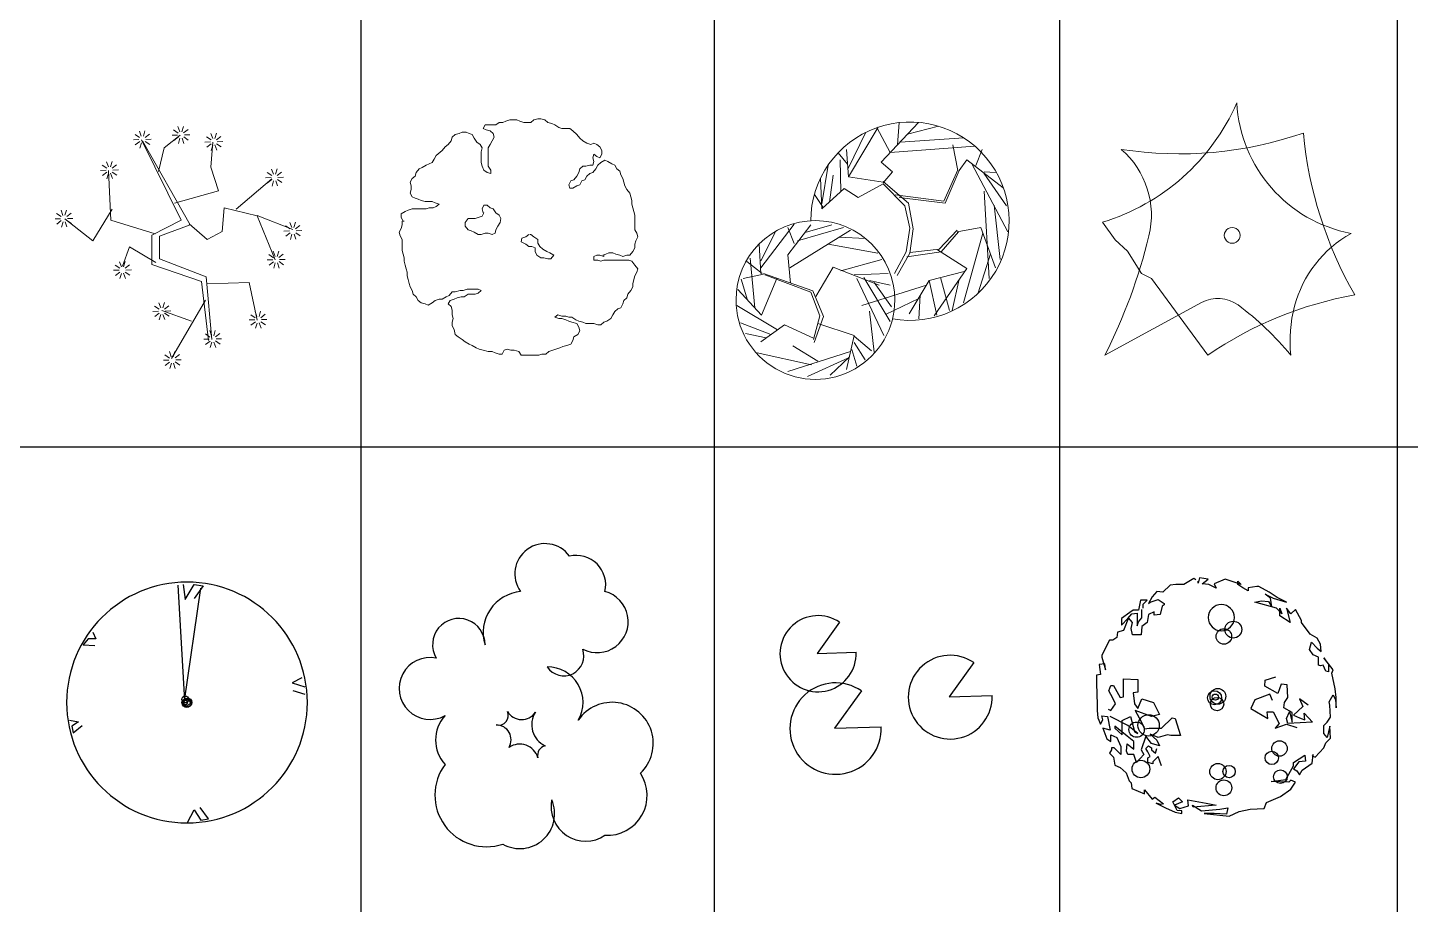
# Model space of a CAD drawing. Header units: inches. Extents: x 7658 to 73799, y 48 to 40262.
# Drawn here: x 40653 to 49033, y 20051 to 25364 of the extents above; entities that cross this region are included whole.
import ezdxf

# ---------------------------------------------------------------- set-up
doc = ezdxf.new("R2010")
doc.units = ezdxf.units.IN
doc.layers.add('www.cad-blocks.net', color=7, linetype='Continuous')

# ---------------------------------------------------------------- blocks, each defined once
blk = doc.blocks.new('A$C516926BB')
for p, q in [((31.2861, 38.5194), (31.2861, 0)), ((33.426, 38.5194), (33.426, 0)), ((35.5196, 38.5194), (35.5196, 0)), ((37.5671, 38.5194), (37.5671, 0)), ((0, 22.1292), (62.4121, 22.1292))]:
    blk.add_line(p, q)
blk = doc.blocks.new('A$C35C678D4')
at = {"color": 0, "lineweight": 0}
for p, q in [((0.5223, 1.4077), (0.5111, 1.4393)), ((0.535, 1.4081), (0.5445, 1.4402)), ((0.746, 1.4275), (0.7184, 1.4464)), ((0.7561, 1.4352), (0.7449, 1.4668)), ((0.7688, 1.4356), (0.7783, 1.4677)), ((0.7793, 1.4284), (0.8058, 1.4487)), ((0.9554, 1.394), (0.9442, 1.4256)), ((0.9682, 1.3943), (0.9776, 1.4264)), ((0.5086, 1.3878), (0.4751, 1.3869)), ((0.5122, 1.4), (0.4846, 1.4189)), ((0.5129, 1.3758), (0.4863, 1.3554)), ((0.5234, 1.3686), (0.5139, 1.3365)), ((0.7644, 0.8986), (0.5238, 1.3864)), ((0.5306, 1.3795), (0.8194, 0.8711)), ((0.5361, 1.3689), (0.5473, 1.3374)), ((0.5455, 1.4009), (0.5721, 1.4213)), ((0.5462, 1.3767), (0.5738, 1.3577)), ((0.5498, 1.3889), (0.5832, 1.3898)), ((0.6613, 1.3383), (0.7575, 1.4139)), ((0.7423, 1.4153), (0.7089, 1.4144)), ((0.7466, 1.4033), (0.7201, 1.3829)), ((0.7571, 1.3961), (0.7476, 1.364)), ((0.7698, 1.3964), (0.781, 1.3648)), ((0.7799, 1.4041), (0.8075, 1.3852)), ((0.7835, 1.4164), (0.817, 1.4172)), ((0.9417, 1.374), (0.9083, 1.3732)), ((0.9453, 1.3863), (0.9177, 1.4052)), ((0.946, 1.362), (0.9194, 1.3417)), ((0.9431, 1.2215), (0.9569, 1.3727)), ((0.9565, 1.3548), (0.947, 1.3227)), ((0.9692, 1.3552), (0.9804, 1.3236)), ((0.9786, 1.3871), (1.0052, 1.4075)), ((0.9793, 1.3629), (1.0069, 1.344)), ((0.9829, 1.3751), (1.0164, 1.376)), ((0.6269, 1.194), (0.6613, 1.3383)), ((0.3092, 1.2023), (0.2758, 1.2014)), ((0.3128, 1.2145), (0.2853, 1.2334)), ((0.3135, 1.1903), (0.2869, 1.1699)), ((0.3229, 1.2223), (0.3118, 1.2538)), ((0.324, 1.1831), (0.3145, 1.151)), ((0.3381, 0.8986), (0.3244, 1.2009)), ((0.3357, 1.2226), (0.3452, 1.2547)), ((0.3367, 1.1834), (0.3479, 1.1519)), ((0.3462, 1.2154), (0.3727, 1.2358)), ((0.3468, 1.1912), (0.3744, 1.1722)), ((0.3504, 1.2034), (0.3839, 1.2043)), ((0.9912, 1.0772), (0.9431, 1.2215)), ((1.3133, 1.1695), (1.2857, 1.1885)), ((1.3234, 1.1773), (1.3122, 1.2088)), ((1.3361, 1.1776), (1.3456, 1.2097)), ((1.3466, 1.1704), (1.3731, 1.1908)), ((1.0974, 0.9656), (1.3145, 1.1508)), ((1.3097, 1.1573), (1.2762, 1.1564)), ((1.3139, 1.1453), (1.2874, 1.1249)), ((1.3244, 1.1381), (1.3149, 1.106)), ((1.3371, 1.1384), (1.3483, 1.1069)), ((1.3472, 1.1462), (1.3748, 1.1272)), ((1.3508, 1.1584), (1.3843, 1.1593)), ((0.7231, 1.0017), (0.9912, 1.0772)), ((0.0371, 0.9208), (0.0095, 0.9397)), ((0.0472, 0.9286), (0.036, 0.9601)), ((0.0599, 0.9289), (0.0694, 0.961)), ((0.0704, 0.9217), (0.0969, 0.9421)), ((0.3454, 0.9656), (0.2289, 0.7751)), ((1.0119, 0.8299), (1.0256, 0.9742)), ((1.0256, 0.9742), (1.225, 0.9261)), ((1.2245, 0.9286), (1.4416, 0.8439)), ((1.225, 0.9261), (1.335, 0.6582)), ((0.0335, 0.9086), (0, 0.9077)), ((0.0377, 0.8966), (0.0112, 0.8762)), ((0.0482, 0.8894), (0.0387, 0.8573)), ((0.2289, 0.7751), (0.0595, 0.9074)), ((0.0609, 0.8897), (0.0721, 0.8582)), ((0.071, 0.8975), (0.0986, 0.8785)), ((0.0746, 0.9097), (0.1081, 0.9106)), ((0.6063, 0.8162), (0.3381, 0.8986)), ((0.5856, 0.8093), (0.7644, 0.8986)), ((0.8194, 0.8711), (0.6338, 0.8024)), ((0.8125, 0.878), (0.9225, 0.7818)), ((1.4245, 0.8467), (1.3969, 0.8657)), ((1.4346, 0.8545), (1.4234, 0.886)), ((1.4473, 0.8548), (1.4568, 0.8869)), ((1.4578, 0.8476), (1.4843, 0.868)), ((0.5856, 0.6307), (0.5856, 0.8093)), ((0.6338, 0.8024), (0.6338, 0.665)), ((0.9225, 0.7818), (1.0119, 0.8299)), ((1.4209, 0.8345), (1.3874, 0.8336)), ((1.4251, 0.8225), (1.3986, 0.8021)), ((1.4356, 0.8153), (1.4261, 0.7832)), ((1.4483, 0.8156), (1.4595, 0.7841)), ((1.4584, 0.8234), (1.486, 0.8044)), ((1.462, 0.8356), (1.4955, 0.8365)), ((0.4513, 0.7381), (0.409, 0.6216)), ((0.6102, 0.6428), (0.4513, 0.7381)), ((1.3234, 0.6718), (1.2959, 0.6907)), ((1.3335, 0.6795), (1.3224, 0.7111)), ((1.3463, 0.6798), (1.3558, 0.7119)), ((1.3568, 0.6726), (1.3833, 0.693)), ((0.3882, 0.5964), (0.3548, 0.5955)), ((0.3919, 0.6086), (0.3643, 0.6275)), ((0.402, 0.6163), (0.3908, 0.6479)), ((0.4147, 0.6167), (0.4242, 0.6488)), ((0.4252, 0.6095), (0.4517, 0.6298)), ((0.4294, 0.5975), (0.4629, 0.5983)), ((0.8881, 0.5276), (0.5856, 0.6307)), ((0.6338, 0.665), (0.9156, 0.5551)), ((1.3198, 0.6595), (1.2864, 0.6587)), ((1.3241, 0.6475), (1.2975, 0.6272)), ((1.3346, 0.6403), (1.3251, 0.6082)), ((1.3473, 0.6407), (1.3585, 0.6091)), ((1.3574, 0.6484), (1.385, 0.6295)), ((1.361, 0.6606), (1.3945, 0.6615)), ((0.3925, 0.5844), (0.366, 0.564)), ((0.403, 0.5772), (0.3935, 0.5451)), ((0.4157, 0.5775), (0.4269, 0.546)), ((0.4258, 0.5852), (0.4534, 0.5663)), ((0.9294, 0.1704), (0.8881, 0.5276)), ((0.9156, 0.5551), (0.95, 0.1772)), ((0.9225, 0.5139), (1.1769, 0.5208)), ((1.1769, 0.5208), (1.225, 0.294)), ((0.6265, 0.3476), (0.5931, 0.3468)), ((0.6302, 0.3599), (0.6026, 0.3788)), ((0.6308, 0.3356), (0.6043, 0.3153)), ((0.6403, 0.3676), (0.6291, 0.3992)), ((0.8273, 0.2882), (0.6473, 0.3517)), ((0.653, 0.3679), (0.6625, 0.4)), ((0.6635, 0.3607), (0.69, 0.3811)), ((0.6641, 0.3365), (0.6917, 0.3176)), ((0.6677, 0.3487), (0.7012, 0.3496)), ((0.912, 0.4152), (0.7055, 0.0607)), ((1.2235, 0.3154), (1.2124, 0.3469)), ((1.2363, 0.3157), (1.2458, 0.3478)), ((0.6413, 0.3284), (0.6318, 0.2963)), ((0.654, 0.3288), (0.6652, 0.2972)), ((1.2098, 0.2954), (1.1764, 0.2945)), ((1.2134, 0.3076), (1.1859, 0.3266)), ((1.2141, 0.2834), (1.1875, 0.263)), ((1.2246, 0.2762), (1.2151, 0.2441)), ((1.2373, 0.2766), (1.2485, 0.245)), ((1.2468, 0.3085), (1.2733, 0.3289)), ((1.2474, 0.2843), (1.275, 0.2654)), ((1.251, 0.2965), (1.2845, 0.2974)), ((0.9348, 0.1786), (0.9014, 0.1777)), ((0.9385, 0.1908), (0.9109, 0.2098)), ((0.9486, 0.1986), (0.9374, 0.2301)), ((0.9613, 0.1989), (0.9708, 0.231)), ((0.9718, 0.1917), (0.9983, 0.2121)), ((0.976, 0.1797), (1.0095, 0.1806)), ((0.7038, 0.0713), (0.6926, 0.1028)), ((0.7165, 0.0716), (0.726, 0.1037)), ((0.727, 0.0644), (0.7536, 0.0848)), ((0.9391, 0.1666), (0.9125, 0.1462)), ((0.9496, 0.1594), (0.9401, 0.1273)), ((0.9623, 0.1598), (0.9735, 0.1282)), ((0.9724, 0.1675), (1, 0.1486)), ((0.6901, 0.0513), (0.6566, 0.0504)), ((0.6937, 0.0635), (0.6661, 0.0825)), ((0.6943, 0.0393), (0.6678, 0.0189)), ((0.7048, 0.0321), (0.6953, 0)), ((0.7176, 0.0324), (0.7287, 0.0009)), ((0.7277, 0.0402), (0.7553, 0.0212)), ((0.7313, 0.0524), (0.7647, 0.0533))]:
    blk.add_line(p, q, dxfattribs=at)
blk = doc.blocks.new('A$C5BF34323')
at = {"color": 0, "lineweight": 0}
for p, q in [((0.6711, 1.4255), (0.6472, 1.4176)), ((0.7135, 1.4255), (0.6711, 1.4255)), ((0.7319, 1.4176), (0.7135, 1.4255)), ((0.8166, 1.4255), (0.7982, 1.4098)), ((0.8405, 1.4323), (0.8166, 1.4255)), ((0.8589, 1.4323), (0.8405, 1.4323)), ((0.8829, 1.4255), (0.8589, 1.4323)), ((0.9013, 1.4098), (0.8829, 1.4255)), ((0.3627, 1.3435), (0.3388, 1.3367)), ((0.3811, 1.3513), (0.3627, 1.3435)), ((0.4051, 1.3513), (0.3811, 1.3513)), ((0.4235, 1.3435), (0.4051, 1.3513)), ((0.4418, 1.3367), (0.4235, 1.3435)), ((0.5201, 1.3952), (0.5082, 1.3737)), ((0.5082, 1.3737), (0.5265, 1.3659)), ((0.5865, 1.3952), (0.5201, 1.3952)), ((0.5265, 1.3659), (0.5505, 1.3591)), ((0.5505, 1.3591), (0.5689, 1.3435)), ((0.5689, 1.3435), (0.5745, 1.322)), ((0.6048, 1.4098), (0.5865, 1.3952)), ((0.6288, 1.4098), (0.6048, 1.4098)), ((0.6472, 1.4176), (0.6288, 1.4098)), ((0.7558, 1.4098), (0.7319, 1.4176)), ((0.7982, 1.4098), (0.7558, 1.4098)), ((0.9252, 1.403), (0.9013, 1.4098)), ((0.9436, 1.3952), (0.9252, 1.403)), ((0.9676, 1.3806), (0.9436, 1.3952)), ((0.9859, 1.3737), (0.9676, 1.3806)), ((1.0339, 1.3737), (0.9859, 1.3737)), ((1.0523, 1.3591), (1.0339, 1.3737)), ((1.0762, 1.3367), (1.0523, 1.3591)), ((0.278, 1.2625), (0.2605, 1.2401)), ((0.2964, 1.2772), (0.278, 1.2625)), ((0.3148, 1.2996), (0.2964, 1.2772)), ((0.3204, 1.322), (0.3148, 1.2996)), ((0.3388, 1.3367), (0.3204, 1.322)), ((0.4538, 1.3142), (0.4418, 1.3367)), ((0.4714, 1.2918), (0.4538, 1.3142)), ((0.4898, 1.2772), (0.4714, 1.2918)), ((0.5018, 1.2557), (0.4898, 1.2772)), ((0.5505, 1.2772), (0.5385, 1.2557)), ((0.5745, 1.322), (0.5505, 1.2772)), ((1.0946, 1.3142), (1.0762, 1.3367)), ((1.113, 1.2996), (1.0946, 1.3142)), ((1.137, 1.285), (1.113, 1.2996)), ((1.1609, 1.2772), (1.137, 1.285)), ((1.1793, 1.285), (1.1609, 1.2772)), ((1.1977, 1.2772), (1.1793, 1.285)), ((1.2161, 1.2625), (1.1977, 1.2772)), ((1.228, 1.2401), (1.2161, 1.2625)), ((0.2117, 1.1884), (0.1997, 1.1669)), ((0.2237, 1.2108), (0.2117, 1.1884)), ((0.2605, 1.2401), (0.2237, 1.2108)), ((0.4962, 1.2332), (0.5018, 1.2557)), ((0.4962, 1.1669), (0.4962, 1.2332)), ((0.5385, 1.2557), (0.5385, 1.1445)), ((1.1737, 1.1962), (1.1793, 1.2186)), ((1.1793, 1.1737), (1.1737, 1.1962)), ((1.1737, 1.1523), (1.1793, 1.1737)), ((1.1793, 1.2186), (1.1977, 1.204)), ((1.1977, 1.204), (1.2161, 1.1962)), ((1.2161, 1.1962), (1.228, 1.2186)), ((1.2456, 1.1815), (1.2216, 1.1669)), ((1.228, 1.2186), (1.228, 1.2401)), ((1.264, 1.1737), (1.2456, 1.1815)), ((1.288, 1.1591), (1.264, 1.1737)), ((0.1031, 1.1074), (0.0967, 1.0849)), ((0.1206, 1.1298), (0.1031, 1.1074)), ((0.139, 1.1367), (0.1206, 1.1298)), ((0.163, 1.1523), (0.139, 1.1367)), ((0.1814, 1.1591), (0.163, 1.1523)), ((0.1997, 1.1669), (0.1814, 1.1591)), ((0.5018, 1.1445), (0.4962, 1.1669)), ((0.5137, 1.122), (0.5018, 1.1445)), ((0.5321, 1.1074), (0.5137, 1.122)), ((0.5561, 1.1006), (0.5321, 1.1074)), ((0.5385, 1.1445), (0.5561, 1.122)), ((0.5561, 1.122), (0.5561, 1.1006)), ((1.0762, 1.0849), (1.089, 1.1074)), ((1.089, 1.1074), (1.0946, 1.1298)), ((1.0946, 1.1298), (1.113, 1.1445)), ((1.113, 1.1445), (1.1314, 1.1445)), ((1.1314, 1.1445), (1.1553, 1.1523)), ((1.1553, 1.1006), (1.137, 1.0849)), ((1.1553, 1.1523), (1.1737, 1.1523)), ((1.1737, 1.1074), (1.1553, 1.1006)), ((1.1913, 1.1298), (1.1737, 1.1074)), ((1.2033, 1.1523), (1.1913, 1.1298)), ((1.2216, 1.1669), (1.2033, 1.1523)), ((1.3063, 1.1523), (1.288, 1.1591)), ((1.3183, 1.1298), (1.3063, 1.1523)), ((1.3367, 1.1152), (1.3183, 1.1298)), ((1.3431, 1.0927), (1.3367, 1.1152)), ((1.3551, 1.0703), (1.3431, 1.0927)), ((0.0783, 1.0703), (0.0663, 1.0488)), ((0.0663, 1.0488), (0.0727, 1.0264)), ((0.0727, 1.0264), (0.0727, 1.004)), ((0.0967, 1.0849), (0.0783, 1.0703)), ((1.0283, 1.0332), (1.0403, 1.0557)), ((1.0339, 1.0118), (1.0283, 1.0332)), ((1.0523, 1.0118), (1.0339, 1.0118)), ((1.0403, 1.0557), (1.0587, 1.0635)), ((1.0762, 1.0264), (1.0523, 1.0118)), ((1.0587, 1.0635), (1.0762, 1.0849)), ((1.0946, 1.0332), (1.0762, 1.0264)), ((1.1066, 1.0557), (1.0946, 1.0332)), ((1.125, 1.0635), (1.1066, 1.0557)), ((1.137, 1.0849), (1.125, 1.0635)), ((1.3607, 1.0488), (1.3551, 1.0703)), ((1.3671, 1.0264), (1.3607, 1.0488)), ((1.379, 1.004), (1.3671, 1.0264)), ((0.0727, 1.004), (0.0663, 0.9825)), ((0.0663, 0.9825), (0.0783, 0.9601)), ((0.0783, 0.9601), (0.0967, 0.9523)), ((0.0967, 0.9523), (0.1151, 0.9454)), ((0.1151, 0.9454), (0.1334, 0.9376)), ((0.1334, 0.9376), (0.1574, 0.9308)), ((0.1574, 0.9308), (0.1997, 0.9308)), ((0.1997, 0.9308), (0.2181, 0.923)), ((0.2181, 0.923), (0.2421, 0.9152)), ((1.3974, 0.9825), (1.379, 1.004)), ((1.403, 0.9601), (1.3974, 0.9825)), ((1.4094, 0.9376), (1.403, 0.9601)), ((1.4094, 0.9152), (1.4094, 0.9376)), ((0.036, 0.8713), (0.012, 0.8566)), ((0.012, 0.8566), (0.012, 0.8342)), ((0.0543, 0.8791), (0.036, 0.8713)), ((0.0783, 0.8859), (0.0543, 0.8791)), ((0.163, 0.8859), (0.0783, 0.8859)), ((0.1814, 0.8937), (0.163, 0.8859)), ((0.2053, 0.8937), (0.1814, 0.8937)), ((0.2237, 0.9005), (0.2053, 0.8937)), ((0.2421, 0.9152), (0.2237, 0.9005)), ((0.5018, 0.842), (0.4778, 0.8342)), ((0.5137, 0.9083), (0.5018, 0.8859)), ((0.5018, 0.8859), (0.5082, 0.8635)), ((0.5137, 0.8635), (0.5018, 0.842)), ((0.5082, 0.8635), (0.5137, 0.8635)), ((0.5321, 0.9083), (0.5137, 0.9083)), ((0.5505, 0.8937), (0.5321, 0.9083)), ((0.5689, 0.8859), (0.5505, 0.8937)), ((0.5865, 0.8635), (0.5689, 0.8859)), ((0.6048, 0.8488), (0.5865, 0.8635)), ((0.6168, 0.8274), (0.6048, 0.8488)), ((1.415, 0.8937), (1.4094, 0.9152)), ((1.4278, 0.8488), (1.415, 0.8937)), ((1.4278, 0.76), (1.4278, 0.8488)), ((0.012, 0.7679), (0, 0.7454)), ((0.012, 0.8342), (0.024, 0.8118)), ((0.0184, 0.7903), (0.012, 0.7679)), ((0.0184, 0.8118), (0.0184, 0.7903)), ((0.024, 0.8118), (0.0304, 0.8118)), ((0.4171, 0.8274), (0.3995, 0.8049)), ((0.3995, 0.8049), (0.3995, 0.7825)), ((0.3995, 0.7825), (0.4171, 0.76)), ((0.4594, 0.8274), (0.4171, 0.8274)), ((0.4171, 0.76), (0.4354, 0.7532)), ((0.4778, 0.8342), (0.4594, 0.8274)), ((0.5809, 0.7386), (0.5865, 0.76)), ((0.5865, 0.76), (0.5984, 0.7825)), ((0.5984, 0.7825), (0.6112, 0.8049)), ((0.6112, 0.8049), (0.6168, 0.8274)), ((1.4398, 0.7386), (1.4278, 0.76)), ((0, 0.7454), (0.0064, 0.7239)), ((0.0064, 0.7239), (0.0184, 0.7015)), ((0.0184, 0.7015), (0.0184, 0.6352)), ((0.4354, 0.7532), (0.4538, 0.7454)), ((0.4538, 0.7454), (0.4778, 0.7308)), ((0.4778, 0.7308), (0.4962, 0.7308)), ((0.4962, 0.7308), (0.5201, 0.7386)), ((0.5201, 0.7386), (0.5385, 0.7386)), ((0.5385, 0.7386), (0.5625, 0.7308)), ((0.5625, 0.7308), (0.5809, 0.7386)), ((0.7439, 0.7083), (0.7383, 0.6869)), ((0.7383, 0.6869), (0.7678, 0.6722)), ((0.7678, 0.7161), (0.7439, 0.7083)), ((0.7862, 0.7308), (0.7678, 0.7161)), ((0.7678, 0.6722), (0.7862, 0.6576)), ((0.7982, 0.7308), (0.7926, 0.7308)), ((0.8166, 0.7161), (0.7982, 0.7308)), ((0.8405, 0.7015), (0.8166, 0.7161)), ((0.8405, 0.6791), (0.8405, 0.7015)), ((0.8525, 0.6576), (0.8405, 0.6791)), ((1.4278, 0.6722), (1.4334, 0.6937)), ((1.4278, 0.6498), (1.4278, 0.6722)), ((1.4334, 0.6937), (1.4454, 0.7161)), ((1.4454, 0.7161), (1.4398, 0.7386)), ((0.0184, 0.6352), (0.024, 0.6127)), ((0.024, 0.6127), (0.0304, 0.5903)), ((0.0304, 0.5903), (0.0304, 0.5688)), ((0.7862, 0.6576), (0.8046, 0.6576)), ((0.8046, 0.6576), (0.823, 0.6498)), ((0.823, 0.6498), (0.823, 0.6274)), ((0.823, 0.6274), (0.8349, 0.6059)), ((0.8349, 0.6059), (0.8589, 0.5903)), ((0.8709, 0.642), (0.8525, 0.6576)), ((0.8589, 0.5903), (0.8773, 0.5903)), ((0.8949, 0.6274), (0.8709, 0.642)), ((0.8773, 0.5903), (0.9013, 0.5835)), ((0.9132, 0.6205), (0.8949, 0.6274)), ((0.9372, 0.6059), (0.9132, 0.6205)), ((0.9196, 0.5835), (0.9372, 0.6059)), ((1.1793, 0.5981), (1.1977, 0.6059)), ((1.1793, 0.5756), (1.1793, 0.5981)), ((1.1977, 0.6059), (1.2161, 0.6059)), ((1.2161, 0.6059), (1.24, 0.5981)), ((1.2336, 0.6059), (1.252, 0.6127)), ((1.24, 0.5981), (1.24, 0.6059)), ((1.252, 0.6127), (1.2704, 0.6205)), ((1.2704, 0.6205), (1.2944, 0.6205)), ((1.2944, 0.6205), (1.3127, 0.6127)), ((1.3127, 0.6127), (1.3367, 0.6059)), ((1.3367, 0.6059), (1.3551, 0.5981)), ((1.3551, 0.5981), (1.379, 0.6059)), ((1.379, 0.6059), (1.3974, 0.6059)), ((1.3974, 0.6059), (1.415, 0.6274)), ((1.415, 0.6274), (1.4278, 0.6498)), ((0.0304, 0.5688), (0.036, 0.5464)), ((0.036, 0.5464), (0.0423, 0.5239)), ((0.0423, 0.5239), (0.0487, 0.5025)), ((0.9013, 0.5835), (0.9196, 0.5835)), ((1.2033, 0.5756), (1.1793, 0.5756)), ((1.2216, 0.5688), (1.2033, 0.5756)), ((1.24, 0.5756), (1.2216, 0.5688)), ((1.391, 0.5756), (1.24, 0.5756)), ((1.4094, 0.5688), (1.391, 0.5756)), ((1.4278, 0.5464), (1.4094, 0.5688)), ((1.4454, 0.5239), (1.4278, 0.5464)), ((1.4398, 0.5025), (1.4454, 0.5239)), ((0.0487, 0.5025), (0.0487, 0.48)), ((0.0487, 0.48), (0.0543, 0.4576)), ((0.0543, 0.4576), (0.0607, 0.4351)), ((0.0607, 0.4351), (0.0663, 0.4137)), ((1.415, 0.4351), (1.4278, 0.48)), ((1.415, 0.4137), (1.415, 0.4351)), ((1.4278, 0.48), (1.4398, 0.5025)), ((0.0663, 0.4137), (0.0783, 0.3912)), ((0.0783, 0.3912), (0.0847, 0.3688)), ((0.0847, 0.3688), (0.1031, 0.3542)), ((0.1031, 0.3542), (0.1151, 0.3317)), ((0.2181, 0.3317), (0.2421, 0.3395)), ((0.2421, 0.3395), (0.2605, 0.3395)), ((0.2605, 0.3395), (0.2844, 0.3542)), ((0.2844, 0.3542), (0.3028, 0.362)), ((0.3028, 0.362), (0.3204, 0.3834)), ((0.3324, 0.3395), (0.3084, 0.3317)), ((0.3204, 0.3834), (0.3388, 0.3834)), ((0.3508, 0.3473), (0.3324, 0.3395)), ((0.3388, 0.3834), (0.3691, 0.3912)), ((0.3747, 0.3542), (0.3508, 0.3473)), ((0.3691, 0.3912), (0.3875, 0.3912)), ((0.3931, 0.3542), (0.3747, 0.3542)), ((0.3875, 0.3912), (0.4115, 0.399)), ((0.4171, 0.3688), (0.3931, 0.3542)), ((0.4115, 0.399), (0.4778, 0.399)), ((0.4594, 0.3688), (0.4171, 0.3688)), ((0.4778, 0.3766), (0.4594, 0.3688)), ((0.4778, 0.399), (0.4962, 0.3912)), ((0.4962, 0.3912), (0.4778, 0.3766)), ((1.3607, 0.3317), (1.379, 0.3473)), ((1.379, 0.3473), (1.3854, 0.3688)), ((1.3854, 0.3688), (1.403, 0.3912)), ((1.403, 0.3912), (1.415, 0.4137)), ((0.1151, 0.3317), (0.1334, 0.3171)), ((0.1334, 0.3171), (0.1574, 0.3103)), ((0.1574, 0.3103), (0.1758, 0.3025)), ((0.1758, 0.3025), (0.1997, 0.3171)), ((0.1997, 0.3171), (0.2181, 0.3317)), ((0.3084, 0.3317), (0.2964, 0.3103)), ((0.2964, 0.3103), (0.3148, 0.2956)), ((0.3148, 0.2956), (0.3204, 0.2732)), ((0.3204, 0.2732), (0.3204, 0.2439)), ((1.2944, 0.2439), (1.3063, 0.2654)), ((1.3063, 0.2654), (1.3247, 0.281)), ((1.3247, 0.281), (1.3431, 0.2878)), ((1.3431, 0.2878), (1.3551, 0.3103)), ((1.3551, 0.3103), (1.3607, 0.3317)), ((0.3204, 0.2439), (0.3268, 0.2215)), ((0.3268, 0.2215), (0.3204, 0.199)), ((0.3204, 0.199), (0.3204, 0.1776)), ((0.3204, 0.1776), (0.3324, 0.1551)), ((0.9436, 0.2293), (0.962, 0.2439)), ((0.9676, 0.2215), (0.9436, 0.2293)), ((0.962, 0.2439), (0.9859, 0.2361)), ((0.9859, 0.2215), (0.9676, 0.2215)), ((0.9859, 0.2361), (1.0099, 0.2361)), ((1.0099, 0.2137), (0.9859, 0.2215)), ((1.0099, 0.2361), (1.0283, 0.2293)), ((1.0283, 0.2068), (1.0099, 0.2137)), ((1.0283, 0.2293), (1.0467, 0.2293)), ((1.0467, 0.199), (1.0283, 0.2068)), ((1.0467, 0.2293), (1.0706, 0.2137)), ((1.0762, 0.1922), (1.0467, 0.199)), ((1.0706, 0.2137), (1.089, 0.2068)), ((1.089, 0.1698), (1.0762, 0.1922)), ((1.089, 0.2068), (1.113, 0.199)), ((1.0946, 0.1473), (1.089, 0.1698)), ((1.113, 0.199), (1.1314, 0.1922)), ((1.1314, 0.1922), (1.1793, 0.1922)), ((1.1793, 0.1922), (1.2033, 0.1844)), ((1.2033, 0.1844), (1.2216, 0.1844)), ((1.2216, 0.1844), (1.24, 0.199)), ((1.24, 0.199), (1.2584, 0.2068)), ((1.2584, 0.2068), (1.2824, 0.2215)), ((1.2824, 0.2215), (1.2944, 0.2439)), ((0.3324, 0.1551), (0.3388, 0.1259)), ((0.3388, 0.1259), (0.3571, 0.1103)), ((0.3571, 0.1103), (0.3811, 0.0956)), ((0.3811, 0.0956), (0.3995, 0.081)), ((1.0403, 0.0663), (1.0523, 0.0888)), ((1.0523, 0.0888), (1.0587, 0.1103)), ((1.0587, 0.1103), (1.0826, 0.1259)), ((1.0826, 0.1259), (1.0946, 0.1473)), ((0.3995, 0.081), (0.4235, 0.0663)), ((0.4235, 0.0663), (0.4418, 0.0585)), ((0.4418, 0.0585), (0.4658, 0.0439)), ((0.4658, 0.0439), (0.4842, 0.0371)), ((0.4842, 0.0371), (0.5082, 0.0293)), ((0.5082, 0.0293), (0.5385, 0.0224)), ((0.5385, 0.0224), (0.5625, 0.0224)), ((0.5625, 0.0224), (0.5809, 0.0146)), ((0.5809, 0.0146), (0.6048, 0.0068)), ((0.6048, 0.0068), (0.6232, 0.0068)), ((0.6232, 0.0068), (0.6352, 0.0293)), ((0.6352, 0.0293), (0.6536, 0.0371)), ((0.6536, 0.0371), (0.6775, 0.0293)), ((0.6775, 0.0293), (0.6959, 0.0293)), ((0.6959, 0.0293), (0.7255, 0.0224)), ((0.7255, 0.0224), (0.7383, 0)), ((0.7383, 0), (0.8469, 0)), ((0.8469, 0), (0.8653, 0.0068)), ((0.8653, 0.0068), (0.8893, 0.0068)), ((0.8893, 0.0068), (0.9076, 0.0224)), ((0.9076, 0.0224), (0.9316, 0.0293)), ((0.9316, 0.0293), (0.95, 0.0371)), ((0.95, 0.0371), (0.974, 0.0439)), ((0.974, 0.0439), (0.9923, 0.0517)), ((0.9923, 0.0517), (1.0163, 0.0585)), ((1.0163, 0.0585), (1.0403, 0.0663))]:
    blk.add_line(p, q, dxfattribs=at)
blk = doc.blocks.new('A$C6FF76E15')
at = {"color": 0, "lineweight": 0}
for p, q in [((0.6814, 1.2284), (0.8623, 1.5286)), ((0.9348, 1.3753), (0.8543, 1.5258)), ((0.8798, 1.317), (1.1068, 1.5576)), ((0.9782, 1.4213), (0.9884, 1.5564)), ((1.0398, 1.4865), (1.228, 1.5342)), ((0.6778, 1.2746), (0.7868, 1.4974)), ((0.9945, 1.4386), (1.3812, 1.4632)), ((0.6755, 1.3049), (0.6189, 1.3738)), ((0.6814, 1.2284), (0.6687, 1.393)), ((0.9348, 1.3753), (1.4465, 1.4142)), ((1.3443, 1.2664), (1.3147, 1.4225)), ((1.4541, 1.2959), (1.4921, 1.393)), ((0.5196, 1.064), (0.5576, 1.298)), ((0.6358, 1.1384), (0.6307, 1.3297)), ((0.9474, 1.258), (0.8798, 1.317)), ((0.8925, 1.1904), (0.9474, 1.258)), ((1.3443, 1.2706), (1.2599, 1.0807)), ((1.2683, 1.0681), (1.3527, 1.2664)), ((1.3527, 1.2664), (1.3992, 1.3297)), ((1.3992, 1.3297), (1.6188, 1.1609)), ((1.43, 1.306), (1.6483, 0.8951)), ((1.5048, 1.258), (1.5723, 1.2537)), ((0.5209, 1.0343), (0.5124, 1.22)), ((0.5656, 1.0747), (0.5885, 1.2369)), ((0.8925, 1.1947), (0.6814, 1.2284)), ((0.8925, 1.1862), (0.7405, 1.1018)), ((0.8925, 1.1989), (1.0445, 1.0681)), ((1.0234, 1.0512), (0.8925, 1.1862)), ((1.5022, 1.2505), (1.6399, 1.0512)), ((0.5283, 1.041), (0.4749, 1.1207)), ((0.6561, 1.1567), (0.5209, 1.0343)), ((0.7405, 1.1018), (0.6561, 1.1567)), ((1.2599, 1.0807), (0.9643, 1.1187)), ((0.9896, 1.1018), (1.2683, 1.0681)), ((1.5048, 1.1398), (1.5343, 0.6124)), ((1.053, 0.9162), (1.0234, 1.0512)), ((1.0445, 1.0681), (1.0741, 0.912)), ((1.5639, 1.0554), (1.6019, 0.7263)), ((0.1494, 0.6757), (0.352, 0.9415)), ((0.314, 0.7558), (0.4534, 0.9373)), ((0.4196, 0.8909), (0.5801, 0.9373)), ((0.1494, 0.7179), (0.238, 0.8909)), ((0.352, 0.8233), (0.314, 0.9204)), ((0.3267, 0.6757), (0.6941, 0.9035)), ((0.3732, 0.8402), (0.6518, 0.9204)), ((0.6265, 0.8613), (0.7827, 0.8529)), ((1.0318, 0.7727), (1.053, 0.9162)), ((1.0741, 0.912), (1.053, 0.7643)), ((1.2303, 0.7896), (1.3401, 0.9035)), ((1.243, 0.7727), (1.3485, 0.8951)), ((1.3401, 0.8951), (1.4836, 0.9204)), ((1.4963, 0.8866), (1.3781, 0.4647)), ((1.4836, 0.9204), (1.5723, 0.6757)), ((0.1494, 0.6419), (0.1409, 0.8191)), ((0.3309, 0.5828), (0.314, 0.7558)), ((0.5589, 0.8191), (0.8587, 0.7643)), ((0.9601, 0.6419), (1.0318, 0.7727)), ((1.053, 0.7643), (0.977, 0.6292)), ((1.0361, 0.7432), (1.243, 0.7727)), ((1.053, 0.7685), (1.2303, 0.7896)), ((1.2219, 0.7854), (1.3992, 0.6714)), ((1.5428, 0.7601), (1.4668, 0.5238)), ((0.1578, 0.6419), (0.0649, 0.7136)), ((0.1131, 0.4328), (0.086, 0.7347)), ((0.4829, 0.5027), (0.5885, 0.6799)), ((0.5885, 0.6799), (0.8672, 0.5702)), ((0.6349, 0.6588), (0.8841, 0.7263)), ((1.3992, 0.6714), (1.2007, 0.3845)), ((0.0686, 0.4811), (0.0311, 0.6081)), ((0.1663, 0.6377), (0.0438, 0.6124)), ((0.2465, 0.6124), (0.1536, 0.3887)), ((0.1663, 0.6419), (0.466, 0.5364)), ((0.4534, 0.528), (0.1747, 0.6335)), ((0.7152, 0.6335), (0.9221, 0.6419)), ((0.7321, 0.6124), (0.8967, 0.2664)), ((0.7743, 0.6166), (0.9347, 0.3508)), ((0.8081, 0.5997), (0.9347, 0.5702)), ((0.8376, 0.587), (0.9432, 0.4394)), ((1.1712, 0.5997), (1.0487, 0.3972)), ((1.3823, 0.6546), (1.1712, 0.5997)), ((1.1712, 0.5997), (1.2176, 0.3887)), ((1.2387, 0.6166), (1.2936, 0.4183)), ((1.3527, 0.6081), (1.3105, 0.4183)), ((0.1536, 0.3887), (0.01, 0.5449)), ((0.5083, 0.3845), (0.4534, 0.528)), ((0.466, 0.5364), (0.5294, 0.3803)), ((1.1543, 0.5702), (0.7616, 0.4478)), ((1.1163, 0.5111), (1.1078, 0.3676)), ((0.252, 0.3008), (0.0058, 0.4478)), ((1.1078, 0.49), (0.9052, 0.3929)), ((0.211, 0.2719), (0.0269, 0.3423)), ((0.4703, 0.241), (0.5083, 0.3845)), ((0.5294, 0.3803), (0.4745, 0.2242)), ((0.4956, 0.3381), (0.7152, 0.2664)), ((0.8081, 0.414), (0.8376, 0.1651)), ((0.1819, 0.2513), (0.0565, 0.279)), ((0.2929, 0.3297), (0.1494, 0.2284)), ((0.4703, 0.2495), (0.2929, 0.3297)), ((0.7152, 0.2664), (0.6687, 0.0596)), ((0.7152, 0.2621), (0.8207, 0.1735)), ((0.6941, 0.1693), (0.314, 0.0469)), ((0.4956, 0.1102), (0.3436, 0.2031)), ((0.7025, 0.182), (0.7321, 0.0807)), ((0.7152, 0.2242), (0.7827, 0.1187)), ((0.4576, 0.0891), (0.1283, 0.1609)), ((0.6814, 0.1313), (0.4323, 0.0174)), ((0.6856, 0.1356), (0.5716, 0.0258))]:
    blk.add_line(p, q, dxfattribs=at)
for centre, major_axis, start_param, end_param in [((1.054, 0.9586), (0.6013, 0), 4.535814, 9.42032), ((0.4811, 0.4811), (-0.3402, 0.3402), 3.926991, 7.068583), ((0.4811, 0.4811), (0.3402, 0.3402), 2.356194, 5.497787)]:
    blk.add_ellipse(centre, major_axis=major_axis, ratio=1, start_param=start_param, end_param=end_param, dxfattribs=at)
blk = doc.blocks.new('A$C045E3866')
at = {"color": 0, "lineweight": 0}
for p, q in [((0, 0.8062), (0.0761, 0.6997)), ((0.0761, 0.6997), (0.1522, 0.6312)), ((0.1522, 0.6312), (0.2359, 0.4943)), ((0.2359, 0.4943), (0.2968, 0.4639)), ((0.2968, 0.4639), (0.6392, 0)), ((0.0152, 0), (0.6011, 0.3194))]:
    blk.add_line(p, q, dxfattribs=at)
for centre, major_axis, start_param, end_param in [((-0.3757, 2.0495), (-1.2988, 0), 1.864218, 2.728997), ((1.6662, 1.576), (0.8533, 0), 3.197085, 4.52426), ((0.467, 3.5152), (-2.2952, 0), 1.416451, 1.903884), ((3.6225, 1.5708), (-2.4155, 0), 0.093135, 0.522622), ((-0.2314, 0.8479), (-0.3734, 0.3734), 3.687165, 4.784411), ((0.7866, 0.7261), (0.034, 0.034), 5.497787, 8.63938), ((-3.0256, 1.5312), (-3.4046, 0), 2.675111, 2.901768), ((0.7866, 0.7261), (0.034, 0.034), 2.356194, 5.497787), ((1.8529, 0.1155), (0.5035, 0.5035), 1.293206, 2.098997), ((0.6995, 0.1389), (0.1454, 0.1454), 0.14862, 1.284533), ((1.9286, -1.8765), (-2.2768, 0), -1.394569, -0.968745), ((-0.239, -1.1301), (1.2614, 1.2614), 6.183841, 6.431805), ((1.966, 0.0857), (-0.5862, 0.5862), 0.528201, 0.888975)]:
    blk.add_ellipse(centre, major_axis=major_axis, ratio=1, start_param=start_param, end_param=end_param, dxfattribs=at)
blk = doc.blocks.new('A$C320731E1')
for p, q in [((0.6738, 1.4393), (0.7145, 0.7385)), ((0.7055, 1.4438), (0.719, 1.3534)), ((0.719, 1.3534), (0.7733, 1.4438)), ((0.7733, 1.4438), (0.8276, 1.4348)), ((0.8276, 1.4348), (0.7733, 1.3579)), ((0.7145, 0.7385), (0.8141, 1.4212)), ((0.1308, 1.1138), (0.0991, 1.0776)), ((0.176, 1.1138), (0.1308, 1.1138)), ((0.1579, 1.1545), (0.176, 1.1138)), ((0.0991, 1.0776), (0.1715, 1.0731)), ((1.425, 0.8787), (1.3661, 0.847)), ((1.3661, 0.847), (1.4431, 0.8244)), ((1.3707, 0.8018), (1.4431, 0.7792)), ((0.0177, 0.621), (0.072, 0.612)), ((0.072, 0.612), (0.0312, 0.5848)), ((0.0403, 0.5441), (0.0946, 0.5894)), ((0.0312, 0.5848), (0.0403, 0.5441)), ((0.8593, 0.0242), (0.8095, 0.092)), ((0.7326, 0.0016), (0.7733, 0.0785)), ((0.7733, 0.0785), (0.8141, 0.0152)), ((0.8141, 0.0152), (0.8593, 0.0242))]:
    blk.add_line(p, q)
for centre, major_axis, start_param, end_param in [((0.7295, 0.7285), (0.7295, 0), 0, 6.283185), ((0.719, 0.7476), (0.0143, 0.0143), 5.497787, 11.780972), ((0.7281, 0.725), (0.0192, 0.0192), 5.497787, 11.780972), ((0.7326, 0.7295), (0.0186, 0.0186), 5.497787, 11.780972), ((0.7145, 0.7295), (0.0115, 0.0115), 5.497787, 11.780972), ((0.7295, 0.7285), (0.0129, 0.0129), 5.497787, 11.780972)]:
    blk.add_ellipse(centre, major_axis=major_axis, ratio=1, start_param=start_param, end_param=end_param)
blk = doc.blocks.new('A$C288341B1')
for centre, major_axis, start_param, end_param in [((0.8839, 1.6649), (0.1293, 0.1293), 6.125618, 9.267207), ((1.0723, 1.5974), (0.1269, 0.1269), 5.272917, 7.295486), ((0.759, 1.3089), (0.1765, 0.1765), 0.878312, 2.656089), ((1.1997, 1.3752), (-0.1331, 0.1331), 1.875574, 5.242643), ((0.3616, 1.2352), (-0.1124, 0.1124), 3.927053, 7.600051), ((0.9983, 1.168), (0.0857, 0.0857), 2.943033, 5.83648), ((0.1878, 0.9702), (-0.1329, 0.1329), -0.981885, 2.858615), ((0.8997, 0.886), (0.1519, 0.1519), 4.974241, 7.079302), ((1.2909, 0.637), (-0.1762, 0.1762), 3.116098, 6.464289), ((0.439, 0.6577), (0.1543, 0.1543), 1.612818, 3.099573), ((0.6019, 0.807), (0.0422, 0.0422), 3.700815, 5.91592), ((0.7427, 0.8814), (0.0706, 0.0706), 2.883553, 4.91336), ((0.9428, 0.7497), (-0.0987, 0.0987), 0.204728, 1.923202), ((0.5885, 0.6589), (-0.0636, 0.0636), 3.395358, 5.497787), ((0.7301, 0.5173), (-0.0816, 0.0816), 4.217334, 6.085809), ((0.8987, 0.5649), (-0.0423, 0.0423), -0.541371, 1.030437), ((0.5291, 0.3232), (0.2211, 0.2211), 1.715931, 4.249431), ((1.2612, 0.322), (0.1712, 0.1712), 3.86939, 6.086098), ((0.7315, 0.2102), (-0.149, 0.149), 1.843714, 4.342214), ((1.1303, 0.2547), (-0.1485, 0.1485), 0.591301, 2.946959)]:
    blk.add_ellipse(centre, major_axis=major_axis, ratio=1, start_param=start_param, end_param=end_param)
blk = doc.blocks.new('A$C14D728BD')
for p, q in [((0.3608, 0.921), (0.224, 0.733)), ((0.224, 0.733), (0.4609, 0.7395)), ((1.1745, 0.6769), (1.024, 0.4701)), ((0.4932, 0.5054), (0.3291, 0.2799)), ((1.024, 0.4701), (1.2846, 0.4772)), ((0.3291, 0.2799), (0.6134, 0.2876))]:
    blk.add_line(p, q)
for centre, major_axis, start_param, end_param in [((0.2303, 0.7306), (-0.2308, 0), 4.111415, 9.463023), ((1.0309, 0.4675), (-0.2539, 0), 4.111416, 9.463024), ((0.3366, 0.277), (-0.277, 0), 4.111417, 9.463025)]:
    blk.add_ellipse(centre, major_axis=major_axis, ratio=1, start_param=start_param, end_param=end_param)
blk = doc.blocks.new('A$C2A4E5851')
for p, q in [((0.5895, 1.441), (0.5298, 1.4051)), ((0.6015, 1.433), (0.5895, 1.441)), ((0.6254, 1.4449), (0.6174, 1.4131)), ((0.6174, 1.4131), (0.6174, 1.425)), ((0.6772, 1.437), (0.6254, 1.4449)), ((0.6413, 1.4091), (0.6772, 1.437)), ((0.7807, 1.437), (0.713, 1.4091)), ((0.8763, 1.4051), (0.7807, 1.437)), ((0.8564, 1.425), (0.8763, 1.4051)), ((0.8564, 1.4051), (0.8564, 1.425)), ((0.3665, 1.3614), (0.3386, 1.3295)), ((0.4023, 1.3574), (0.3665, 1.3614)), ((0.4461, 1.4012), (0.4023, 1.3574)), ((0.482, 1.4051), (0.4461, 1.4012)), ((0.5099, 1.4051), (0.482, 1.4051)), ((0.5298, 1.4051), (0.5099, 1.4051)), ((0.6812, 1.4051), (0.6413, 1.4091)), ((0.725, 1.3813), (0.6812, 1.4051)), ((0.713, 1.4091), (0.725, 1.3813)), ((0.8883, 1.3852), (0.8564, 1.4051)), ((0.9202, 1.3653), (0.8883, 1.3852)), ((0.9719, 1.3932), (0.9202, 1.3852)), ((0.9202, 1.3852), (0.9202, 1.3653)), ((0.9839, 1.3932), (0.9719, 1.3932)), ((1.0476, 1.3574), (0.9839, 1.3932)), ((1.0237, 1.3454), (1.0715, 1.3215)), ((1.0556, 1.3215), (1.0237, 1.3454)), ((1.0954, 1.3255), (1.0476, 1.3574)), ((0.2669, 1.3096), (0.2549, 1.2499)), ((0.3067, 1.3096), (0.2669, 1.3096)), ((0.2828, 1.2857), (0.3067, 1.3096)), ((0.2828, 1.2618), (0.2828, 1.2857)), ((0.3386, 1.3295), (0.3147, 1.2897)), ((0.3147, 1.2897), (0.3266, 1.2977)), ((0.3266, 1.2977), (0.3744, 1.3136)), ((0.3744, 1.3136), (0.4103, 1.2897)), ((0.3983, 1.2738), (0.3864, 1.222)), ((0.4103, 1.2817), (0.3983, 1.2738)), ((0.4103, 1.2897), (0.4103, 1.2817)), ((0.96, 1.2977), (0.9998, 1.3056)), ((1.0915, 1.2618), (0.96, 1.2977)), ((0.9998, 1.3056), (1.0436, 1.3016)), ((1.0436, 1.3016), (1.0636, 1.2698)), ((1.0636, 1.2698), (1.0556, 1.3215)), ((1.0715, 1.3215), (1.1512, 1.2977)), ((1.1233, 1.226), (1.0915, 1.2618)), ((1.1512, 1.2977), (1.0954, 1.3255)), ((1.1114, 1.2618), (1.1233, 1.226)), ((1.1114, 1.2141), (1.1114, 1.2618)), ((1.1512, 1.2618), (1.1751, 1.1743)), ((1.1791, 1.226), (1.1512, 1.2618)), ((0.2032, 1.234), (0.1514, 1.1981)), ((0.1514, 1.1583), (0.1912, 1.1981)), ((0.1514, 1.1981), (0.1514, 1.1583)), ((0.1952, 1.2021), (0.1633, 1.1265)), ((0.1912, 1.1981), (0.2151, 1.226)), ((0.2191, 1.1743), (0.1952, 1.2021)), ((0.2231, 1.2499), (0.2032, 1.234)), ((0.2111, 1.1384), (0.2191, 1.1743)), ((0.2151, 1.226), (0.247, 1.23)), ((0.2549, 1.2499), (0.2231, 1.2499)), ((0.247, 1.23), (0.247, 1.1862)), ((0.247, 1.1862), (0.247, 1.1544)), ((0.247, 1.1544), (0.2549, 1.1782)), ((0.2549, 1.1782), (0.2749, 1.2021)), ((0.2749, 1.238), (0.2749, 1.2539)), ((0.2749, 1.2021), (0.2749, 1.238)), ((0.3067, 1.1743), (0.2749, 1.1504)), ((0.3147, 1.222), (0.3067, 1.1743)), ((0.3505, 1.238), (0.3147, 1.222)), ((0.3505, 1.2181), (0.3505, 1.238)), ((0.3864, 1.222), (0.3505, 1.2181)), ((1.1751, 1.1743), (1.1114, 1.2141)), ((1.207, 1.2539), (1.1791, 1.226)), ((1.2428, 1.1862), (1.207, 1.2539)), ((1.2428, 1.1743), (1.2428, 1.1862)), ((1.2946, 1.1026), (1.2428, 1.1743)), ((0.1275, 1.1146), (0.1235, 1.0827)), ((0.1633, 1.1265), (0.1275, 1.1146)), ((0.2191, 1.0986), (0.2111, 1.1384)), ((0.2709, 1.0986), (0.2191, 1.0986)), ((0.2749, 1.1504), (0.2709, 1.0986)), ((1.3384, 1.0787), (1.2946, 1.1026)), ((0.0797, 1.0668), (0.0319, 0.9752)), ((0.0996, 1.0668), (0.0797, 1.0668)), ((0.1235, 1.0827), (0.0996, 1.0668)), ((1.2906, 1.0111), (1.3026, 1.0548)), ((1.3145, 0.9792), (1.2906, 1.0111)), ((1.3026, 1.0548), (1.3384, 1.019)), ((1.3583, 1.0429), (1.3384, 1.0787)), ((1.3384, 1.019), (1.3623, 0.9991)), ((1.3623, 0.9991), (1.3583, 1.0429)), ((0.0518, 0.9235), (0.0159, 0.9195)), ((0.0319, 0.9752), (0.0319, 0.9633)), ((0.0319, 0.9633), (0.0558, 0.8877)), ((0.0558, 0.8877), (0.0518, 0.9235)), ((1.3464, 0.9633), (1.3145, 0.9792)), ((1.3464, 0.9155), (1.3464, 0.9633)), ((1.434, 0.8877), (1.3783, 0.9593)), ((1.3783, 0.9593), (1.3942, 0.9354)), ((1.3942, 0.9354), (1.4061, 0.9235)), ((1.4061, 0.9235), (1.4061, 0.8757)), ((0.0239, 0.8598), (0, 0.8558)), ((0, 0.8558), (0, 0.8041)), ((0.0159, 0.9195), (0.0239, 0.8598)), ((1.0237, 0.824), (1.0875, 0.8439)), ((1.3583, 0.9115), (1.3464, 0.9155)), ((1.3743, 0.9155), (1.3583, 0.9115)), ((1.3902, 0.8797), (1.3743, 0.9155)), ((1.4061, 0.8757), (1.3902, 0.8797)), ((1.4261, 0.8678), (1.434, 0.8877)), ((1.446, 0.7722), (1.4261, 0.8678)), ((0, 0.8041), (0.004, 0.6767)), ((0.0757, 0.7603), (0.0876, 0.7921)), ((0.0996, 0.7165), (0.0757, 0.7603)), ((0.0876, 0.7921), (0.1036, 0.7921)), ((0.1036, 0.7921), (0.1434, 0.7205)), ((0.1633, 0.8319), (0.251, 0.828)), ((0.1633, 0.7921), (0.1633, 0.8319)), ((0.1633, 0.7245), (0.1633, 0.7921)), ((0.251, 0.828), (0.251, 0.7523)), ((1.0198, 0.7882), (1.0237, 0.824)), ((1.0994, 0.7444), (1.0198, 0.7882)), ((1.1193, 0.8001), (1.0994, 0.7444)), ((1.1552, 0.7961), (1.1193, 0.8001)), ((1.1592, 0.7205), (1.1552, 0.7961)), ((1.4539, 0.7205), (1.446, 0.7722)), ((0.004, 0.6767), (0.004, 0.6409)), ((0.0876, 0.6409), (0.1155, 0.6807)), ((0.1155, 0.6807), (0.0996, 0.7165)), ((0.1434, 0.7205), (0.1633, 0.7245)), ((0.251, 0.7523), (0.2231, 0.7483)), ((0.2231, 0.7483), (0.231, 0.6807)), ((0.231, 0.6807), (0.251, 0.6528)), ((0.251, 0.6528), (0.2749, 0.7125)), ((0.2749, 0.7125), (0.3466, 0.6886)), ((0.3466, 0.6886), (0.3824, 0.617)), ((0.96, 0.7046), (0.9361, 0.6528)), ((1.0516, 0.7404), (0.96, 0.7046)), ((1.0676, 0.7006), (1.0516, 0.7404)), ((1.1353, 0.6568), (1.1393, 0.6886)), ((1.1393, 0.6886), (1.1592, 0.7205)), ((1.2309, 0.7125), (1.2508, 0.6648)), ((1.2827, 0.6727), (1.2309, 0.7125)), ((1.4101, 0.6926), (1.434, 0.7364)), ((1.4141, 0.6727), (1.4101, 0.6926)), ((1.4181, 0.6011), (1.4141, 0.6727)), ((1.434, 0.7364), (1.45, 0.7046)), ((1.45, 0.7046), (1.4539, 0.6568)), ((1.4539, 0.6568), (1.4539, 0.7205)), ((0.004, 0.6409), (0.008, 0.5971)), ((0.008, 0.5971), (0.0239, 0.5573)), ((0.0398, 0.5851), (0.0319, 0.609)), ((0.0319, 0.609), (0.0677, 0.605)), ((0.0677, 0.605), (0.0837, 0.5215)), ((0.0717, 0.6488), (0.0876, 0.6409)), ((0.1912, 0.5493), (0.0837, 0.605)), ((0.1554, 0.5812), (0.2071, 0.605)), ((0.2071, 0.605), (0.231, 0.5135)), ((0.235, 0.6409), (0.2709, 0.5732)), ((0.3346, 0.605), (0.235, 0.6409)), ((0.3824, 0.617), (0.3346, 0.605)), ((0.3944, 0.5334), (0.4581, 0.5971)), ((0.4581, 0.5971), (0.478, 0.5931)), ((0.478, 0.5931), (0.5099, 0.4896)), ((0.9361, 0.6528), (1.0397, 0.5931)), ((1.0357, 0.6329), (1.0715, 0.6329)), ((1.0397, 0.5931), (1.0357, 0.6329)), ((1.0715, 0.6329), (1.1074, 0.5613)), ((1.1871, 0.6289), (1.1353, 0.6568)), ((1.1512, 0.5931), (1.1711, 0.6329)), ((1.1592, 0.5613), (1.1512, 0.5931)), ((1.1711, 0.6329), (1.1871, 0.5692)), ((1.1871, 0.5692), (1.1871, 0.6289)), ((1.2508, 0.6648), (1.195, 0.613)), ((1.195, 0.613), (1.2309, 0.5971)), ((1.2309, 0.5971), (1.2627, 0.5851)), ((1.2588, 0.6249), (1.3105, 0.5692)), ((1.2627, 0.5851), (1.2588, 0.6249)), ((1.3982, 0.5692), (1.4181, 0.6011)), ((0.0239, 0.5573), (0.0398, 0.5851)), ((0.0398, 0.5334), (0.0637, 0.4697)), ((0.0837, 0.5215), (0.0398, 0.5334)), ((0.1872, 0.4856), (0.1115, 0.5453)), ((0.1115, 0.5453), (0.1115, 0.5334)), ((0.1115, 0.5334), (0.1554, 0.4936)), ((0.1554, 0.4936), (0.1554, 0.5812)), ((0.251, 0.5016), (0.1912, 0.5493)), ((0.231, 0.5135), (0.251, 0.5016)), ((0.2709, 0.5732), (0.2908, 0.5294)), ((0.2908, 0.5294), (0.3187, 0.5334)), ((0.3187, 0.5334), (0.3386, 0.5334)), ((0.3386, 0.5334), (0.3944, 0.5334)), ((1.1074, 0.5613), (1.0835, 0.5334)), ((1.0835, 0.5334), (1.1512, 0.5573)), ((1.1512, 0.5573), (1.2149, 0.5374)), ((1.3105, 0.5692), (1.1592, 0.5613)), ((1.3783, 0.5493), (1.3982, 0.5692)), ((1.3783, 0.5016), (1.3783, 0.5493)), ((1.4141, 0.5453), (1.3982, 0.4777)), ((1.4181, 0.4737), (1.4141, 0.5453)), ((0.0637, 0.4697), (0.0876, 0.4538)), ((0.0876, 0.4936), (0.1235, 0.4777)), ((0.0876, 0.4816), (0.0876, 0.4936)), ((0.0876, 0.4538), (0.0876, 0.4816)), ((0.1235, 0.4777), (0.1474, 0.4219)), ((0.1474, 0.4219), (0.1474, 0.3742)), ((0.1832, 0.3941), (0.1872, 0.4379)), ((0.2271, 0.4538), (0.1872, 0.4856)), ((0.1872, 0.4379), (0.2271, 0.406)), ((0.2271, 0.406), (0.2271, 0.4538)), ((0.2988, 0.4856), (0.2709, 0.402)), ((0.3346, 0.4418), (0.2988, 0.4856)), ((0.2988, 0.41), (0.3147, 0.4259)), ((0.3147, 0.4259), (0.3346, 0.414)), ((0.3266, 0.4976), (0.3665, 0.4617)), ((0.3744, 0.4777), (0.3266, 0.4976)), ((0.3824, 0.4259), (0.3346, 0.4418)), ((0.3665, 0.4617), (0.3824, 0.4259)), ((0.4302, 0.4936), (0.3744, 0.4777)), ((0.4501, 0.4896), (0.4302, 0.4936)), ((0.5099, 0.4896), (0.4501, 0.4896)), ((1.3982, 0.4777), (1.3783, 0.5016)), ((1.3783, 0.414), (1.3902, 0.4458)), ((1.3902, 0.4458), (1.4181, 0.4737)), ((0.0916, 0.402), (0.0797, 0.3821)), ((0.0797, 0.3821), (0.1036, 0.3583)), ((0.0916, 0.414), (0.0916, 0.402)), ((0.1076, 0.414), (0.0916, 0.414)), ((0.1036, 0.3583), (0.1115, 0.3105)), ((0.1474, 0.3742), (0.1076, 0.414)), ((0.1912, 0.3742), (0.1832, 0.3941)), ((0.2271, 0.3742), (0.1912, 0.3742)), ((0.243, 0.3264), (0.2271, 0.3742)), ((0.2868, 0.3742), (0.243, 0.3264)), ((0.2709, 0.402), (0.2868, 0.3742)), ((0.3107, 0.3901), (0.2988, 0.41)), ((0.3266, 0.3622), (0.3107, 0.3901)), ((0.3107, 0.3543), (0.3266, 0.3622)), ((0.3107, 0.3264), (0.3107, 0.3543)), ((0.3346, 0.414), (0.3346, 0.402)), ((0.3346, 0.402), (0.3585, 0.3821)), ((0.3744, 0.3622), (0.3426, 0.3304)), ((0.3585, 0.3821), (0.3665, 0.41)), ((0.3944, 0.3065), (0.3744, 0.3622)), ((1.195, 0.3264), (1.2627, 0.3702)), ((1.2627, 0.3702), (1.2667, 0.3344)), ((1.3145, 0.3742), (1.3066, 0.3662)), ((1.3066, 0.3224), (1.3145, 0.3742)), ((1.3066, 0.3662), (1.3265, 0.3583)), ((1.3265, 0.3583), (1.3783, 0.414)), ((0.1115, 0.3105), (0.1434, 0.2946)), ((0.1434, 0.2946), (0.1793, 0.2627)), ((0.1793, 0.2627), (0.1992, 0.215)), ((0.3426, 0.3184), (0.3107, 0.3264)), ((0.3426, 0.3304), (0.3426, 0.3184)), ((1.1472, 0.2229), (1.195, 0.3065)), ((1.2269, 0.3304), (1.195, 0.2866)), ((1.195, 0.3065), (1.195, 0.3264)), ((1.195, 0.2866), (1.2149, 0.2747)), ((1.2149, 0.2747), (1.2309, 0.2508)), ((1.2667, 0.3344), (1.2269, 0.3304)), ((1.2309, 0.2508), (1.2468, 0.2786)), ((1.2468, 0.2786), (1.3066, 0.3224)), ((0.1992, 0.215), (0.2111, 0.203)), ((0.2111, 0.203), (0.2151, 0.1672)), ((1.0596, 0.211), (1.1472, 0.2229)), ((1.1671, 0.207), (1.0596, 0.211)), ((1.1791, 0.2189), (1.1671, 0.207)), ((1.207, 0.207), (1.1791, 0.2189)), ((1.1791, 0.1632), (1.207, 0.207)), ((0.2151, 0.1672), (0.2908, 0.1353)), ((0.2908, 0.1592), (0.3386, 0.1035)), ((0.2908, 0.1353), (0.2908, 0.1592)), ((0.3386, 0.1035), (0.3545, 0.1154)), ((0.3545, 0.1154), (0.4063, 0.0756)), ((0.4621, 0.0876), (0.4979, 0.1115)), ((0.49, 0.0358), (0.4621, 0.0876)), ((0.5218, 0.0876), (0.474, 0.0677)), ((0.4979, 0.1115), (0.5218, 0.0876)), ((0.5537, 0.0995), (0.6652, 0.0796)), ((0.5577, 0.0637), (0.5537, 0.0995)), ((1.0317, 0.0836), (1.1154, 0.1194)), ((1.1154, 0.1194), (1.1791, 0.1632)), ((0.3625, 0.0796), (0.4183, 0.0517)), ((0.3904, 0.0716), (0.3625, 0.0796)), ((0.4063, 0.0756), (0.3904, 0.0716)), ((0.4183, 0.0517), (0.478, 0.0239)), ((0.474, 0.0677), (0.5059, 0.0478)), ((0.478, 0.0239), (0.5178, 0.0159)), ((0.5178, 0.0318), (0.49, 0.0358)), ((0.5059, 0.0478), (0.5577, 0.0637)), ((0.5178, 0.0159), (0.5178, 0.0318)), ((0.5816, 0.0677), (0.6373, 0.0318)), ((0.5856, 0.0557), (0.5816, 0.0677)), ((0.725, 0.0677), (0.5856, 0.0557)), ((0.6373, 0.0318), (0.7489, 0.0438)), ((0.713, 0.0159), (0.6533, 0.0159)), ((0.6533, 0.0159), (0.8046, 0)), ((0.6652, 0.0796), (0.725, 0.0677)), ((0.7887, 0.0119), (0.713, 0.0159)), ((0.7489, 0.0438), (0.7967, 0.0517)), ((0.7967, 0.0517), (0.7887, 0.0119)), ((0.8046, 0), (0.8644, 0.0279)), ((0.8644, 0.0279), (0.9321, 0.0438)), ((0.9321, 0.0438), (1.0158, 0.0478)), ((1.0158, 0.0478), (1.0317, 0.0836))]:
    blk.add_line(p, q)
for centre, major_axis, start_param, end_param in [((0.757, 1.2037), (0.0561, 0.0561), 5.497787, 11.780972), ((0.8296, 1.1311), (0.0361, 0.0361), 5.497787, 11.780972), ((0.7726, 1.0896), (-0.0332, 0.0332), 3.926991, 10.210176), ((0.7159, 0.7179), (0.0302, 0.0302), 5.497787, 11.780972), ((0.7363, 0.7268), (0.0338, 0.0338), 5.497787, 11.780972), ((0.7311, 0.6802), (-0.0286, 0.0286), 3.926991, 10.210176), ((0.7207, 0.7217), (-0.0132, 0.0132), 3.926991, 10.210176), ((0.3162, 0.5506), (-0.0459, 0.0459), 3.926991, 10.210176), ((0.2436, 0.5247), (-0.0328, 0.0328), 3.926991, 10.210176), ((1.1097, 0.4107), (0.0332, 0.0332), 5.497787, 11.780972), ((0.2695, 0.2863), (0.0378, 0.0378), 5.497787, 11.780972), ((1.063, 0.3537), (-0.0286, 0.0286), 3.926991, 10.210176), ((0.7363, 0.2707), (0.0348, 0.0348), 5.497787, 11.780972), ((0.8037, 0.2707), (-0.0264, 0.0264), 3.926991, 10.210176), ((1.1149, 0.2397), (0.0293, 0.0293), 5.497787, 11.780972), ((0.7726, 0.1723), (0.0338, 0.0338), 5.497787, 11.780972)]:
    blk.add_ellipse(centre, major_axis=major_axis, ratio=1, start_param=start_param, end_param=end_param)

msp = doc.modelspace()

# ---------------------------------------------------------------- block references
at = {"xscale": 1000, "yscale": 1000, "zscale": 1000}
for name, p in [('A$C045E3866', (47167.1, 23378.9)), ('A$C5BF34323', (42904.6, 23378.9)), ('A$C6FF76E15', (44946, 23232)), ('A$C35C678D4', (40818.7, 23297.5)), ('A$C288341B1', (42904.3, 20388.8)), ('A$C320731E1', (40889, 20545.3)), ('A$C2A4E5851', (47130.4, 20584.5)), ('A$C14D728BD', (45213, 20838.8))]:
    msp.add_blockref(name, p, dxfattribs=at)
at = {"layer": 'www.cad-blocks.net', "color": 155, "true_color": 0x546d8e, "xscale": 1000, "yscale": 1000, "zscale": 1000}
msp.add_blockref('A$C516926BB', (11386.7, 694.4), dxfattribs=at)

doc.saveas('drawing.dxf')
